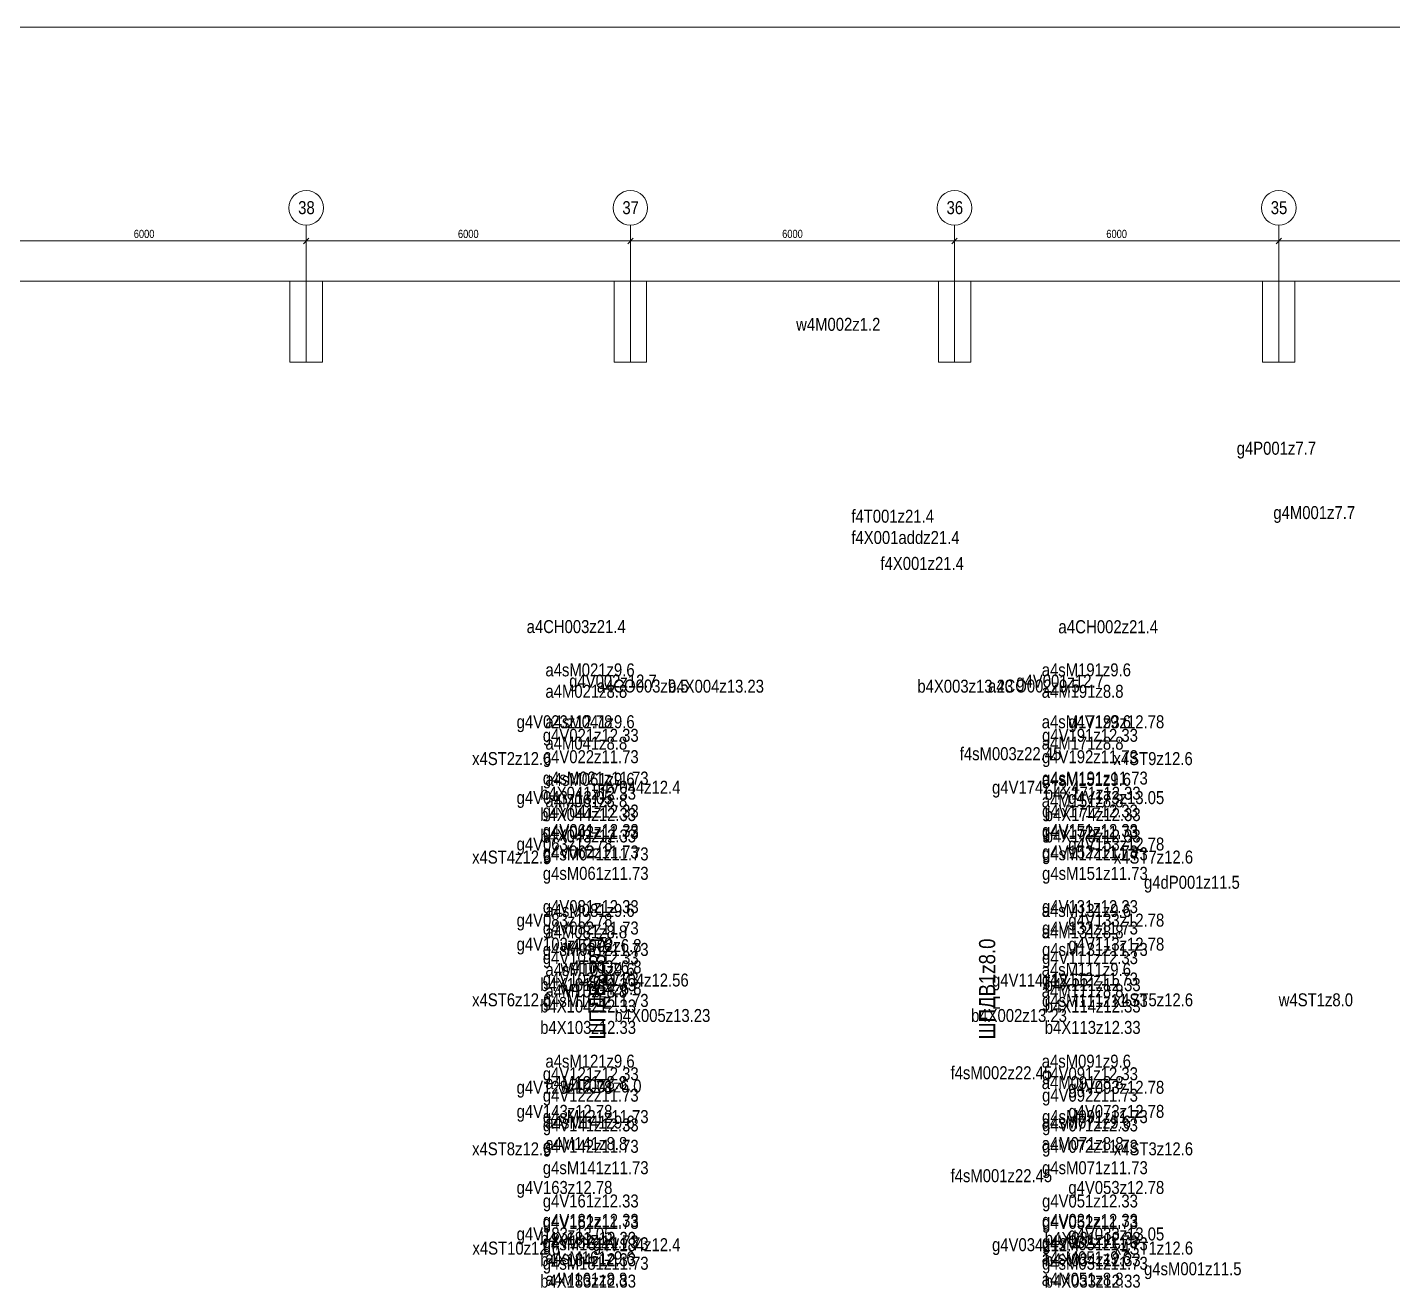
# Model space of a CAD drawing. Header units: millimetres. Extents: x 592 to 86706, y -44989 to -450.
# Drawn here: x 27120 to 52391, y -23796 to -450 of the extents above; entities that cross this region are included whole.
import ezdxf

# ---------------------------------------------------------------- set-up
doc = ezdxf.new("R2010")
doc.units = ezdxf.units.MM
doc.header["$MEASUREMENT"] = 0
doc.linetypes.add('осеваяX2', pattern=[4, 2.5, -0.5, 0.5, -0.5])
for name, color, linetype in [('plan_params_1_2_reg', 7, 'Continuous'), ('plan_params_air', 7, 'Continuous'), ('plan_params_burnSt', 7, 'Continuous'), ('plan_params_gas', 7, 'Continuous'), ('plan_params_ign', 7, 'Continuous'), ('plan_params_racks', 7, 'Continuous'), ('plan_params_saf', 7, 'Continuous'), ('plan_params_smoke', 7, 'Continuous'), ('plan_params_water', 7, 'Continuous'), ('plan_static#1', 7, 'Continuous')]:
    doc.layers.add(name, color=color, linetype=linetype)
doc.styles.add('СГЕНЕРИР_СТИЛЬ_1', font='')
doc.styles.get('СГЕНЕРИР_СТИЛЬ_1').set_extended_font_data('Arial Narrow')

msp = doc.modelspace()

# ---------------------------------------------------------------- linework, layer by layer
at = {"layer": 'plan_static#1', "color": 7, "linetype": 'осеваяX2', "lineweight": 15}
for p, q in [((32282, -6651), (32282, -4112)), ((38282, -6651), (38282, -4112)), ((44282, -6651), (44282, -4112)), ((50282, -6651), (50282, -4112))]:
    msp.add_line(p, q, dxfattribs=at)
at = {"layer": 'plan_static#1', "color": 7, "linetype": 'Continuous', "lineweight": 15, "ltscale": 100}
for p, q in [((32282, -4405), (26282, -4405)), ((32282, -4608), (32282, -4355)), ((38282, -4405), (32282, -4405)), ((38282, -4608), (38282, -4355)), ((44282, -4405), (38282, -4405)), ((44282, -4608), (44282, -4355)), ((50282, -4405), (44282, -4405)), ((50282, -4608), (50282, -4355)), ((56282, -4405), (50282, -4405)), ((1982, -5151), (84228, -5151))]:
    msp.add_line(p, q, dxfattribs=at)
for points in [[(592, -44989), (86706, -44989), (86706, -450), (592, -450)], [(31982, -6651), (32582, -6651), (32582, -5151), (31982, -5151)], [(37982, -6651), (38582, -6651), (38582, -5151), (37982, -5151)], [(43982, -6651), (44582, -6651), (44582, -5151), (43982, -5151)], [(49982, -6651), (50582, -6651), (50582, -5151), (49982, -5151)]]:
    msp.add_lwpolyline(points, close=True, dxfattribs=at)
for points in [[(32332, -4355), (32232, -4455)], [(38332, -4355), (38232, -4455)], [(44332, -4355), (44232, -4455)], [(50332, -4355), (50232, -4455)]]:
    msp.add_lwpolyline(points, dxfattribs=at)
for centre in [(32282, -3792), (38282, -3792), (44282, -3792), (50282, -3792)]:
    msp.add_circle(centre, 320, dxfattribs=at)

# ---------------------------------------------------------------- texts
at = {"layer": 'plan_params_1_2_reg', "color": 7, "linetype": 'Continuous', "lineweight": 15, "char_height": 240, "attachment_point": 1, "line_spacing_factor": 0.990084, "style": 'СГЕНЕРИР_СТИЛЬ_1'}
for s, insert in [('\\A1;{\\pql;\\fArial Narrow|b0|i0|c204|p34;g4V\\fArial Narrow|b0|i0|c204|p34;02\\fArial Narrow|b0|i0|c204|p34;1z12.33\\P\\pql;\\fArial Narrow|b0|i0|c204|p34;g4V\\fArial Narrow|b0|i0|c204|p34;02\\fArial Narrow|b0|i0|c204|p34;2z11.73\\P\\pql;\\fArial Narrow|b0|i0|c204|p34;g4sM\\fArial Narrow|b0|i0|c204|p34;02\\fArial Narrow|b0|i0|c204|p34;1z11.73}', (36662, -13434)), ('\\A1;{\\pql;\\fArial Narrow|b0|i0|c204|p34;g4V1\\fArial Narrow|b0|i0|c204|p34;9\\fArial Narrow|b0|i0|c204|p34;1z12.33\\P\\pql;\\fArial Narrow|b0|i0|c204|p34;g4V1\\fArial Narrow|b0|i0|c204|p34;9\\fArial Narrow|b0|i0|c204|p34;2z11.73\\P\\pql;\\fArial Narrow|b0|i0|c204|p34;g4sM1\\fArial Narrow|b0|i0|c204|p34;9\\fArial Narrow|b0|i0|c204|p34;1z11.73}', (45902, -13434)), ('\\A1;{\\pql;\\fArial Narrow|b0|i0|c204|p34;g4V\\fArial Narrow|b0|i0|c204|p34;0\\fArial Narrow|b0|i0|c204|p34;4\\fArial Narrow|b0|i0|c204|p34;1z12.33\\P\\pql;\\fArial Narrow|b0|i0|c204|p34;g4V0\\fArial Narrow|b0|i0|c204|p34;4\\fArial Narrow|b0|i0|c204|p34;2z11.73\\P\\pql;\\fArial Narrow|b0|i0|c204|p34;g4sM0\\fArial Narrow|b0|i0|c204|p34;4\\fArial Narrow|b0|i0|c204|p34;1z11.73}', (36662, -14837)), ('\\A1;{\\pql;\\fArial Narrow|b0|i0|c204|p34;g4V1\\fArial Narrow|b0|i0|c204|p34;7\\fArial Narrow|b0|i0|c204|p34;1z12.33\\P\\pql;\\fArial Narrow|b0|i0|c204|p34;g4V1\\fArial Narrow|b0|i0|c204|p34;7\\fArial Narrow|b0|i0|c204|p34;2z11.73\\P\\pql;\\fArial Narrow|b0|i0|c204|p34;g4sM1\\fArial Narrow|b0|i0|c204|p34;7\\fArial Narrow|b0|i0|c204|p34;1z11.73}', (45902, -14835)), ('\\A1;{\\pql;\\fArial Narrow|b0|i0|c204|p34;g4V\\fArial Narrow|b0|i0|c204|p34;0\\fArial Narrow|b0|i0|c204|p34;6\\fArial Narrow|b0|i0|c204|p34;1z12.33\\P\\pql;\\fArial Narrow|b0|i0|c204|p34;g4V0\\fArial Narrow|b0|i0|c204|p34;6\\fArial Narrow|b0|i0|c204|p34;2z11.73\\P\\pql;\\fArial Narrow|b0|i0|c204|p34;g4sM0\\fArial Narrow|b0|i0|c204|p34;6\\fArial Narrow|b0|i0|c204|p34;1z11.73}', (36662, -15197)), ('\\A1;{\\pql;\\fArial Narrow|b0|i0|c204|p34;g4V1\\fArial Narrow|b0|i0|c204|p34;5\\fArial Narrow|b0|i0|c204|p34;1z12.33\\P\\pql;\\fArial Narrow|b0|i0|c204|p34;g4V1\\fArial Narrow|b0|i0|c204|p34;5\\fArial Narrow|b0|i0|c204|p34;2z11.73\\P\\pql;\\fArial Narrow|b0|i0|c204|p34;g4sM1\\fArial Narrow|b0|i0|c204|p34;5\\fArial Narrow|b0|i0|c204|p34;1z11.73}', (45902, -15197)), ('\\A1;{\\pql;\\fArial Narrow|b0|i0|c204|p34;g4V\\fArial Narrow|b0|i0|c204|p34;08\\fArial Narrow|b0|i0|c204|p34;1z12.33\\P\\pql;\\fArial Narrow|b0|i0|c204|p34;g4V\\fArial Narrow|b0|i0|c204|p34;08\\fArial Narrow|b0|i0|c204|p34;2z11.73\\P\\pql;\\fArial Narrow|b0|i0|c204|p34;g4sM\\fArial Narrow|b0|i0|c204|p34;08\\fArial Narrow|b0|i0|c204|p34;1z11.73}', (36662, -16605)), ('\\A1;{\\pql;\\fArial Narrow|b0|i0|c204|p34;g4V\\fArial Narrow|b0|i0|c204|p34;13\\fArial Narrow|b0|i0|c204|p34;1z12.33\\P\\pql;\\fArial Narrow|b0|i0|c204|p34;g4V1\\fArial Narrow|b0|i0|c204|p34;3\\fArial Narrow|b0|i0|c204|p34;2z11.73\\P\\pql;\\fArial Narrow|b0|i0|c204|p34;g4sM1\\fArial Narrow|b0|i0|c204|p34;3\\fArial Narrow|b0|i0|c204|p34;1z11.73}', (45902, -16605)), ('\\A1;{\\pql;\\fArial Narrow|b0|i0|c204|p34;g4V\\fArial Narrow|b0|i0|c204|p34;1\\fArial Narrow|b0|i0|c204|p34;0\\fArial Narrow|b0|i0|c204|p34;1z12.33\\P\\pql;\\fArial Narrow|b0|i0|c204|p34;g4V1\\fArial Narrow|b0|i0|c204|p34;0\\fArial Narrow|b0|i0|c204|p34;2z11.73\\P\\pql;\\fArial Narrow|b0|i0|c204|p34;g4sM1\\fArial Narrow|b0|i0|c204|p34;0\\fArial Narrow|b0|i0|c204|p34;1z11.73}', (36662, -17549)), ('\\A1;{\\pql;\\fArial Narrow|b0|i0|c204|p34;g4V\\fArial Narrow|b0|i0|c204|p34;11\\fArial Narrow|b0|i0|c204|p34;1z12.33\\P\\pql;\\fArial Narrow|b0|i0|c204|p34;g4V\\fArial Narrow|b0|i0|c204|p34;11\\fArial Narrow|b0|i0|c204|p34;2z11.73\\P\\pql;\\fArial Narrow|b0|i0|c204|p34;g4sM\\fArial Narrow|b0|i0|c204|p34;11\\fArial Narrow|b0|i0|c204|p34;1z11.73}', (45902, -17549)), ('\\A1;{\\pql;\\fArial Narrow|b0|i0|c204|p34;g4V\\fArial Narrow|b0|i0|c204|p34;1\\fArial Narrow|b0|i0|c204|p34;2\\fArial Narrow|b0|i0|c204|p34;1z12.33\\P\\pql;\\fArial Narrow|b0|i0|c204|p34;g4V1\\fArial Narrow|b0|i0|c204|p34;2\\fArial Narrow|b0|i0|c204|p34;2z11.73\\P\\pql;\\fArial Narrow|b0|i0|c204|p34;g4sM1\\fArial Narrow|b0|i0|c204|p34;2\\fArial Narrow|b0|i0|c204|p34;1z11.73}', (36662, -19699)), ('\\A1;{\\pql;\\fArial Narrow|b0|i0|c204|p34;g4V0\\fArial Narrow|b0|i0|c204|p34;9\\fArial Narrow|b0|i0|c204|p34;1z12.33\\P\\pql;\\fArial Narrow|b0|i0|c204|p34;g4V0\\fArial Narrow|b0|i0|c204|p34;9\\fArial Narrow|b0|i0|c204|p34;2z11.73\\P\\pql;\\fArial Narrow|b0|i0|c204|p34;g4sM0\\fArial Narrow|b0|i0|c204|p34;9\\fArial Narrow|b0|i0|c204|p34;1z11.73}', (45902, -19699)), ('\\A1;{\\pql;\\fArial Narrow|b0|i0|c204|p34;g4V\\fArial Narrow|b0|i0|c204|p34;1\\fArial Narrow|b0|i0|c204|p34;4\\fArial Narrow|b0|i0|c204|p34;1z12.33\\P\\pql;\\fArial Narrow|b0|i0|c204|p34;g4V1\\fArial Narrow|b0|i0|c204|p34;4\\fArial Narrow|b0|i0|c204|p34;2z11.73\\P\\pql;\\fArial Narrow|b0|i0|c204|p34;g4sM1\\fArial Narrow|b0|i0|c204|p34;4\\fArial Narrow|b0|i0|c204|p34;1z11.73}', (36662, -20645)), ('\\A1;{\\pql;\\fArial Narrow|b0|i0|c204|p34;g4V0\\fArial Narrow|b0|i0|c204|p34;7\\fArial Narrow|b0|i0|c204|p34;1z12.33\\P\\pql;\\fArial Narrow|b0|i0|c204|p34;g4V0\\fArial Narrow|b0|i0|c204|p34;7\\fArial Narrow|b0|i0|c204|p34;2z11.73\\P\\pql;\\fArial Narrow|b0|i0|c204|p34;g4sM0\\fArial Narrow|b0|i0|c204|p34;7\\fArial Narrow|b0|i0|c204|p34;1z11.73}', (45902, -20645)), ('\\A1;{\\pql;\\fArial Narrow|b0|i0|c204|p34;g4V\\fArial Narrow|b0|i0|c204|p34;1\\fArial Narrow|b0|i0|c204|p34;6\\fArial Narrow|b0|i0|c204|p34;1z12.33\\P\\pql;\\fArial Narrow|b0|i0|c204|p34;g4V1\\fArial Narrow|b0|i0|c204|p34;6\\fArial Narrow|b0|i0|c204|p34;2z11.73\\P\\pql;\\fArial Narrow|b0|i0|c204|p34;g4sM1\\fArial Narrow|b0|i0|c204|p34;6\\fArial Narrow|b0|i0|c204|p34;1z11.73}', (36662, -22053)), ('\\A1;{\\pql;\\fArial Narrow|b0|i0|c204|p34;g4V0\\fArial Narrow|b0|i0|c204|p34;5\\fArial Narrow|b0|i0|c204|p34;1z12.33\\P\\pql;\\fArial Narrow|b0|i0|c204|p34;g4V0\\fArial Narrow|b0|i0|c204|p34;5\\fArial Narrow|b0|i0|c204|p34;2z11.73\\P\\pql;\\fArial Narrow|b0|i0|c204|p34;g4sM0\\fArial Narrow|b0|i0|c204|p34;5\\fArial Narrow|b0|i0|c204|p34;1z11.73}', (45902, -22053)), ('\\A1;{\\pql;\\fArial Narrow|b0|i0|c204|p34;g4V\\fArial Narrow|b0|i0|c204|p34;18\\fArial Narrow|b0|i0|c204|p34;1z12.33\\P\\pql;\\fArial Narrow|b0|i0|c204|p34;g4V\\fArial Narrow|b0|i0|c204|p34;18\\fArial Narrow|b0|i0|c204|p34;2z11.73\\P\\pql;\\fArial Narrow|b0|i0|c204|p34;g4sM\\fArial Narrow|b0|i0|c204|p34;18\\fArial Narrow|b0|i0|c204|p34;1z11.73}', (36662, -22413)), ('\\A1;{\\pql;\\fArial Narrow|b0|i0|c204|p34;g4V0\\fArial Narrow|b0|i0|c204|p34;3\\fArial Narrow|b0|i0|c204|p34;1z12.33\\P\\pql;\\fArial Narrow|b0|i0|c204|p34;g4V0\\fArial Narrow|b0|i0|c204|p34;3\\fArial Narrow|b0|i0|c204|p34;2z11.73\\P\\pql;\\fArial Narrow|b0|i0|c204|p34;g4sM0\\fArial Narrow|b0|i0|c204|p34;3\\fArial Narrow|b0|i0|c204|p34;1z11.73}', (45902, -22413))]:
    msp.add_mtext(s, dxfattribs=dict(at, insert=insert))
at = {"layer": 'plan_params_air', "color": 7, "linetype": 'Continuous', "lineweight": 15, "char_height": 240, "attachment_point": 1, "style": 'СГЕНЕРИР_СТИЛЬ_1'}
for s, insert, line_spacing_factor in [('\\A1;{\\pql;\\fArial Narrow|b0|i0|c204|p34;a4sM\\fArial Narrow|b0|i0|c204|p34;02\\fArial Narrow|b0|i0|c204|p34;1z9.6\\P\\pql;\\fArial Narrow|b0|i0|c204|p34;a4M\\fArial Narrow|b0|i0|c204|p34;02\\fArial Narrow|b0|i0|c204|p34;1z8.8}', (36710, -12223), 0.992388), ('\\A1;{\\pql;\\fArial Narrow|b0|i0|c204|p34;a4sM1\\fArial Narrow|b0|i0|c204|p34;9\\fArial Narrow|b0|i0|c204|p34;1z9.6\\P\\pql;\\fArial Narrow|b0|i0|c204|p34;a4M1\\fArial Narrow|b0|i0|c204|p34;9\\fArial Narrow|b0|i0|c204|p34;1z8.8}', (45896, -12223), 0.992388), ('\\A1;{\\pql;\\fArial Narrow|b0|i0|c204|p34;a4sM\\fArial Narrow|b0|i0|c204|p34;04\\fArial Narrow|b0|i0|c204|p34;1z9.6\\P\\pql;\\fArial Narrow|b0|i0|c204|p34;a4M\\fArial Narrow|b0|i0|c204|p34;04\\fArial Narrow|b0|i0|c204|p34;1z8.8}', (36710, -13183), 0.992388), ('\\A1;{\\pql;\\fArial Narrow|b0|i0|c204|p34;a4sM1\\fArial Narrow|b0|i0|c204|p34;7\\fArial Narrow|b0|i0|c204|p34;1z9.6\\P\\pql;\\fArial Narrow|b0|i0|c204|p34;a4M1\\fArial Narrow|b0|i0|c204|p34;7\\fArial Narrow|b0|i0|c204|p34;1z8.8}', (45896, -13183), 0.992388), ('\\A1;{\\pql;\\fArial Narrow|b0|i0|c204|p34;a4sM\\fArial Narrow|b0|i0|c204|p34;06\\fArial Narrow|b0|i0|c204|p34;1z9.6\\P\\pql;\\fArial Narrow|b0|i0|c204|p34;a4M\\fArial Narrow|b0|i0|c204|p34;06\\fArial Narrow|b0|i0|c204|p34;1z8.8}', (36710, -14250), 0.992388), ('\\A1;{\\pql;\\fArial Narrow|b0|i0|c204|p34;a4sM1\\fArial Narrow|b0|i0|c204|p34;5\\fArial Narrow|b0|i0|c204|p34;1z9.6\\P\\pql;\\fArial Narrow|b0|i0|c204|p34;a4M1\\fArial Narrow|b0|i0|c204|p34;5\\fArial Narrow|b0|i0|c204|p34;1z8.8}', (45896, -14250), 0.992388), ('\\A1;{\\pql;\\fArial Narrow|b0|i0|c204|p34;a4sM\\fArial Narrow|b0|i0|c204|p34;08\\fArial Narrow|b0|i0|c204|p34;1z9.6\\P\\pql;\\fArial Narrow|b0|i0|c204|p34;a4M\\fArial Narrow|b0|i0|c204|p34;08\\fArial Narrow|b0|i0|c204|p34;1z8.8}', (36710, -16675), 0.992388), ('\\A1;{\\pql;\\fArial Narrow|b0|i0|c204|p34;a4sM1\\fArial Narrow|b0|i0|c204|p34;3\\fArial Narrow|b0|i0|c204|p34;1z9.6\\P\\pql;\\fArial Narrow|b0|i0|c204|p34;a4M1\\fArial Narrow|b0|i0|c204|p34;3\\fArial Narrow|b0|i0|c204|p34;1z8.8}', (45896, -16675), 0.992811), ('\\A1;{\\pql;\\fArial Narrow|b0|i0|c204|p34;a4sM1\\fArial Narrow|b0|i0|c204|p34;0\\fArial Narrow|b0|i0|c204|p34;1z9.6\\P\\pql;\\fArial Narrow|b0|i0|c204|p34;a4M1\\fArial Narrow|b0|i0|c204|p34;0\\fArial Narrow|b0|i0|c204|p34;1z8.8}', (36710, -17769), 0.992388), ('\\A1;{\\pql;\\fArial Narrow|b0|i0|c204|p34;a4sM\\fArial Narrow|b0|i0|c204|p34;11\\fArial Narrow|b0|i0|c204|p34;1z9.6\\P\\pql;\\fArial Narrow|b0|i0|c204|p34;a4M\\fArial Narrow|b0|i0|c204|p34;11\\fArial Narrow|b0|i0|c204|p34;1z8.8}', (45896, -17769), 0.992388), ('\\A1;{\\pql;\\fArial Narrow|b0|i0|c204|p34;a4sM1\\fArial Narrow|b0|i0|c204|p34;2\\fArial Narrow|b0|i0|c204|p34;1z9.6\\P\\pql;\\fArial Narrow|b0|i0|c204|p34;a4M1\\fArial Narrow|b0|i0|c204|p34;2\\fArial Narrow|b0|i0|c204|p34;1z8.8}', (36710, -19465), 0.992388), ('\\A1;{\\pql;\\fArial Narrow|b0|i0|c204|p34;a4sM0\\fArial Narrow|b0|i0|c204|p34;9\\fArial Narrow|b0|i0|c204|p34;1z9.6\\P\\pql;\\fArial Narrow|b0|i0|c204|p34;a4M0\\fArial Narrow|b0|i0|c204|p34;9\\fArial Narrow|b0|i0|c204|p34;1z8.8}', (45896, -19465), 0.992388), ('\\A1;{\\pql;\\fArial Narrow|b0|i0|c204|p34;a4sM\\fArial Narrow|b0|i0|c204|p34;14\\fArial Narrow|b0|i0|c204|p34;1z9.6\\P\\pql;\\fArial Narrow|b0|i0|c204|p34;a4M\\fArial Narrow|b0|i0|c204|p34;14\\fArial Narrow|b0|i0|c204|p34;1z8.8}', (36710, -20593), 0.992388), ('\\A1;{\\pql;\\fArial Narrow|b0|i0|c204|p34;a4sM0\\fArial Narrow|b0|i0|c204|p34;7\\fArial Narrow|b0|i0|c204|p34;1z9.6\\P\\pql;\\fArial Narrow|b0|i0|c204|p34;a4M0\\fArial Narrow|b0|i0|c204|p34;7\\fArial Narrow|b0|i0|c204|p34;1z8.8}', (45896, -20593), 0.992388), ('\\A1;{\\pql;\\fArial Narrow|b0|i0|c204|p34;a4sM\\fArial Narrow|b0|i0|c204|p34;16\\fArial Narrow|b0|i0|c204|p34;1z9.6\\P\\pql;\\fArial Narrow|b0|i0|c204|p34;a4M\\fArial Narrow|b0|i0|c204|p34;16\\fArial Narrow|b0|i0|c204|p34;1z8.8}', (36710, -23104), 0.992388), ('\\A1;{\\pql;\\fArial Narrow|b0|i0|c204|p34;a4sM0\\fArial Narrow|b0|i0|c204|p34;5\\fArial Narrow|b0|i0|c204|p34;1z9.6\\P\\pql;\\fArial Narrow|b0|i0|c204|p34;a4M0\\fArial Narrow|b0|i0|c204|p34;5\\fArial Narrow|b0|i0|c204|p34;1z8.8}', (45896, -23104), 0.992388)]:
    msp.add_mtext(s, dxfattribs=dict(at, insert=insert, line_spacing_factor=line_spacing_factor))
at = {"layer": 'plan_params_burnSt', "color": 7, "linetype": 'Continuous', "lineweight": 15, "char_height": 240, "style": 'СГЕНЕРИР_СТИЛЬ_1'}
for s, insert, attachment_point in [('\\A1;{\\pql;\\fArial Narrow|b0|i0|c204|p34;x4ST2z12.6}', (35353, -13865), 1), ('\\A1;{\\pql;\\fArial Narrow|b0|i0|c204|p34;x4ST9z12.\\fArial Narrow|b0|i0|c204|p34;6}', (47223, -13865), 1), ('\\A1;{\\pql;\\fArial Narrow|b0|i0|c204|p34;x4ST4z12.6}', (35353, -15688), 1), ('\\A1;{\\pqc;\\fArial Narrow|b0|i0|c204|p34;x4ST7z12.6}', (47963, -15688), 2), ('\\A1;{\\pql;\\fArial Narrow|b0|i0|c204|p34;x4ST6z12.6}', (35353, -18330), 1), ('\\A1;{\\pqc;\\fArial Narrow|b0|i0|c204|p34;x4ST5z12.6}', (47963, -18330), 2), ('\\A1;{\\pql;\\fArial Narrow|b0|i0|c204|p34;x4ST8z12.6}', (35353, -21088), 1), ('\\A1;{\\pqc;\\fArial Narrow|b0|i0|c204|p34;x4ST3z12.6}', (47963, -21088), 2), ('\\A1;{\\pqc;\\fArial Narrow|b0|i0|c204|p34;x4ST10z12.6}', (36169, -22925), 2), ('\\A1;{\\pqc;\\fArial Narrow|b0|i0|c204|p34;x4ST1z12.6}', (47963, -22925), 2)]:
    msp.add_mtext(s, dxfattribs=dict(at, insert=insert, attachment_point=attachment_point))
at = {"layer": 'plan_params_gas', "color": 7, "linetype": 'Continuous', "lineweight": 15, "char_height": 240, "attachment_point": 2, "style": 'СГЕНЕРИР_СТИЛЬ_1'}
for s, insert in [('\\A1;{\\pqc;\\fArial Narrow|b0|i0|c204|p34;g4P001z\\fArial Narrow|b0|i0|c204|p34;7.7}', (50238, -8121)), ('\\A1;{\\pqc;\\fArial Narrow|b0|i0|c204|p34;g4\\fArial Narrow|b0|i0|c204|p34;M\\fArial Narrow|b0|i0|c204|p34;001z7.7}', (50939, -9312)), ('\\A1;{\\pqc;\\fArial Narrow|b0|i0|c204|p34;g4V00\\fArial Narrow|b0|i0|c204|p34;2\\fArial Narrow|b0|i0|c204|p34;z12.7}', (37960, -12430)), ('\\A1;{\\pqc;\\fArial Narrow|b0|i0|c204|p34;b4X00\\fArial Narrow|b0|i0|c204|p34;4\\fArial Narrow|b0|i0|c204|p34;z13.23}', (39868, -12525)), ('\\A1;{\\pqc;\\fArial Narrow|b0|i0|c204|p34;b4X00\\fArial Narrow|b0|i0|c204|p34;3\\fArial Narrow|b0|i0|c204|p34;z13.23}', (44481, -12525)), ('\\A1;{\\pqc;\\fArial Narrow|b0|i0|c204|p34;g4V001z\\fArial Narrow|b0|i0|c204|p34;12\\fArial Narrow|b0|i0|c204|p34;.\\fArial Narrow|b0|i0|c204|p34;7}', (46235, -12430)), ('\\A1;{\\pqc;\\fArial Narrow|b0|i0|c204|p34;g4dP001z\\fArial Narrow|b0|i0|c204|p34;11.5}', (48675, -16154)), ('\\A1;{\\pqc;\\fArial Narrow|b0|i0|c204|p34;b4X00\\fArial Narrow|b0|i0|c204|p34;5\\fArial Narrow|b0|i0|c204|p34;z13.23}', (38875, -18620)), ('\\A1;{\\pqc;\\fArial Narrow|b0|i0|c204|p34;b4X00\\fArial Narrow|b0|i0|c204|p34;2\\fArial Narrow|b0|i0|c204|p34;z13.23}', (45475, -18620)), ('\\A1;{\\pqc;\\fArial Narrow|b0|i0|c204|p34;g4sM001z11.5}', (48691, -23308))]:
    msp.add_mtext(s, dxfattribs=dict(at, insert=insert))
at = {"layer": 'plan_params_ign', "color": 7, "linetype": 'Continuous', "lineweight": 15, "char_height": 240, "attachment_point": 1, "style": 'СГЕНЕРИР_СТИЛЬ_1'}
for s, insert in [('\\A1;{\\pql;\\fArial Narrow|b0|i0|c204|p34;g4V\\fArial Narrow|b0|i0|c204|p34;04\\fArial Narrow|b0|i0|c204|p34;4z12.4}', (37588, -14396)), ('\\A1;{\\pql;\\fArial Narrow|b0|i0|c204|p34;g4V\\fArial Narrow|b0|i0|c204|p34;17\\fArial Narrow|b0|i0|c204|p34;4z12.4}', (44976, -14396)), ('\\A1;{\\pql;\\fArial Narrow|b0|i0|c204|p34;g4V\\fArial Narrow|b0|i0|c204|p34;10\\fArial Narrow|b0|i0|c204|p34;4z12.56}', (37588, -17964)), ('\\A1;{\\pql;\\fArial Narrow|b0|i0|c204|p34;g4V1\\fArial Narrow|b0|i0|c204|p34;1\\fArial Narrow|b0|i0|c204|p34;4z12.\\fArial Narrow|b0|i0|c204|p34;56}', (44976, -17964)), ('\\A1;{\\pql;\\fArial Narrow|b0|i0|c204|p34;g4V\\fArial Narrow|b0|i0|c204|p34;18\\fArial Narrow|b0|i0|c204|p34;4z12.4}', (37588, -22862)), ('\\A1;{\\pql;\\fArial Narrow|b0|i0|c204|p34;g4V034z12.4}', (44976, -22862))]:
    msp.add_mtext(s, dxfattribs=dict(at, insert=insert))
at = {"layer": 'plan_params_ign', "color": 7, "linetype": 'Continuous', "lineweight": 15, "char_height": 240, "attachment_point": 1, "line_spacing_factor": 0.989327, "style": 'СГЕНЕРИР_СТИЛЬ_1'}
for s, insert in [('\\A1;{\\pql;\\fArial Narrow|b0|i0|c204|p34;b4X041z12.33\\P\\pql;\\fArial Narrow|b0|i0|c204|p34;b4X044\\fArial Narrow|b0|i0|c204|p34;z\\fArial Narrow|b0|i0|c204|p34;12.33\\P\\pql;\\fArial Narrow|b0|i0|c204|p34;b4X043z12.33}', (36613, -14505)), ('\\A1;{\\pql;\\fArial Narrow|b0|i0|c204|p34;b4X171z12.33\\P\\pql;\\fArial Narrow|b0|i0|c204|p34;b4X17\\fArial Narrow|b0|i0|c204|p34;4\\fArial Narrow|b0|i0|c204|p34;z12.33\\P\\pql;\\fArial Narrow|b0|i0|c204|p34;b4X173z12.33}', (45952, -14506)), ('\\A1;{\\pql;\\fArial Narrow|b0|i0|c204|p34;b4X101z12.33\\P\\pql;\\fArial Narrow|b0|i0|c204|p34;b4X10\\fArial Narrow|b0|i0|c204|p34;4\\fArial Narrow|b0|i0|c204|p34;z12.33\\P\\pql;\\fArial Narrow|b0|i0|c204|p34;b4X103z12.33}', (36613, -18049)), ('\\A1;{\\pql;\\fArial Narrow|b0|i0|c204|p34;b4X111z12.33\\P\\pql;\\fArial Narrow|b0|i0|c204|p34;b4X114z12.33\\P\\pql;\\fArial Narrow|b0|i0|c204|p34;b4X113z12.33}', (45952, -18049)), ('\\A1;{\\pql;\\fArial Narrow|b0|i0|c204|p34;b4X181z12.33\\P\\pql;\\fArial Narrow|b0|i0|c204|p34;b4X18\\fArial Narrow|b0|i0|c204|p34;4\\fArial Narrow|b0|i0|c204|p34;z12.33\\P\\pql;\\fArial Narrow|b0|i0|c204|p34;b4X183z12.33}', (36613, -22745)), ('\\A1;{\\pql;\\fArial Narrow|b0|i0|c204|p34;b4X031z12.33\\P\\pql;\\fArial Narrow|b0|i0|c204|p34;b4X03\\fArial Narrow|b0|i0|c204|p34;4\\fArial Narrow|b0|i0|c204|p34;z12.33\\P\\pql;\\fArial Narrow|b0|i0|c204|p34;b4X033z12.33}', (45952, -22745))]:
    msp.add_mtext(s, dxfattribs=dict(at, insert=insert))
at = {"layer": 'plan_params_racks', "color": 7, "linetype": 'Continuous', "lineweight": 15, "char_height": 300, "attachment_point": 1, "rotation": 90, "style": 'СГЕНЕРИР_СТИЛЬ_1'}
for s, insert in [('\\A1;{\\pql;\\fArial Narrow|b0|i0|c204|p34;ШПДВ\\fArial Narrow|b0|i0|c204|p34;2\\fArial Narrow|b0|i0|c204|p34;z8.0}', (37521, -19182)), ('\\A1;{\\pql;\\fArial Narrow|b0|i0|c204|p34;ШПДВ1\\fArial Narrow|b0|i0|c204|p34;z8.0}', (44735, -19182))]:
    msp.add_mtext(s, dxfattribs=dict(at, insert=insert))
at = {"layer": 'plan_params_saf', "color": 7, "linetype": 'Continuous', "lineweight": 15, "char_height": 240, "attachment_point": 1, "style": 'СГЕНЕРИР_СТИЛЬ_1'}
for s, insert in [('\\A1;{\\pql;\\fArial Narrow|b0|i0|c204|p34;g4V\\fArial Narrow|b0|i0|c204|p34;02\\fArial Narrow|b0|i0|c204|p34;3z12.78}', (36176, -13184)), ('\\A1;{\\pql;\\fArial Narrow|b0|i0|c204|p34;g4V1\\fArial Narrow|b0|i0|c204|p34;9\\fArial Narrow|b0|i0|c204|p34;3z12.78}', (46389, -13184)), ('\\A1;{\\pql;\\fArial Narrow|b0|i0|c204|p34;g4V\\fArial Narrow|b0|i0|c204|p34;04\\fArial Narrow|b0|i0|c204|p34;3z13.05}', (36176, -14587)), ('\\A1;{\\pql;\\fArial Narrow|b0|i0|c204|p34;g4V173z1\\fArial Narrow|b0|i0|c204|p34;3\\fArial Narrow|b0|i0|c204|p34;.\\fArial Narrow|b0|i0|c204|p34;05}', (46389, -14587)), ('\\A1;{\\pql;\\fArial Narrow|b0|i0|c204|p34;g4V\\fArial Narrow|b0|i0|c204|p34;06\\fArial Narrow|b0|i0|c204|p34;3z12.78}', (36176, -15447)), ('\\A1;{\\pql;\\fArial Narrow|b0|i0|c204|p34;g4V1\\fArial Narrow|b0|i0|c204|p34;5\\fArial Narrow|b0|i0|c204|p34;3z12.78}', (46389, -15447)), ('\\A1;{\\pql;\\fArial Narrow|b0|i0|c204|p34;g4V\\fArial Narrow|b0|i0|c204|p34;08\\fArial Narrow|b0|i0|c204|p34;3z12.78}', (36176, -16855)), ('\\A1;{\\pql;\\fArial Narrow|b0|i0|c204|p34;g4V\\fArial Narrow|b0|i0|c204|p34;13\\fArial Narrow|b0|i0|c204|p34;3z12.78}', (46389, -16855)), ('\\A1;{\\pql;\\fArial Narrow|b0|i0|c204|p34;g4V\\fArial Narrow|b0|i0|c204|p34;10\\fArial Narrow|b0|i0|c204|p34;3z12.78}', (36176, -17299)), ('\\A1;{\\pql;\\fArial Narrow|b0|i0|c204|p34;g4V\\fArial Narrow|b0|i0|c204|p34;11\\fArial Narrow|b0|i0|c204|p34;3z12.78}', (46389, -17299)), ('\\A1;{\\pql;\\fArial Narrow|b0|i0|c204|p34;g4V1\\fArial Narrow|b0|i0|c204|p34;2\\fArial Narrow|b0|i0|c204|p34;3z12.78}', (36176, -19949)), ('\\A1;{\\pql;\\fArial Narrow|b0|i0|c204|p34;g4V0\\fArial Narrow|b0|i0|c204|p34;9\\fArial Narrow|b0|i0|c204|p34;3z12.78}', (46389, -19949)), ('\\A1;{\\pql;\\fArial Narrow|b0|i0|c204|p34;g4V1\\fArial Narrow|b0|i0|c204|p34;4\\fArial Narrow|b0|i0|c204|p34;3z12.78}', (36176, -20395)), ('\\A1;{\\pql;\\fArial Narrow|b0|i0|c204|p34;g4V0\\fArial Narrow|b0|i0|c204|p34;7\\fArial Narrow|b0|i0|c204|p34;3z12.78}', (46389, -20395)), ('\\A1;{\\pql;\\fArial Narrow|b0|i0|c204|p34;g4V1\\fArial Narrow|b0|i0|c204|p34;6\\fArial Narrow|b0|i0|c204|p34;3z12.78}', (36176, -21803)), ('\\A1;{\\pql;\\fArial Narrow|b0|i0|c204|p34;g4V0\\fArial Narrow|b0|i0|c204|p34;5\\fArial Narrow|b0|i0|c204|p34;3z12.78}', (46389, -21803)), ('\\A1;{\\pql;\\fArial Narrow|b0|i0|c204|p34;g4V1\\fArial Narrow|b0|i0|c204|p34;8\\fArial Narrow|b0|i0|c204|p34;3z13.05}', (36176, -22663)), ('\\A1;{\\pql;\\fArial Narrow|b0|i0|c204|p34;g4V033z1\\fArial Narrow|b0|i0|c204|p34;3\\fArial Narrow|b0|i0|c204|p34;.\\fArial Narrow|b0|i0|c204|p34;05}', (46389, -22663))]:
    msp.add_mtext(s, dxfattribs=dict(at, insert=insert))
at = {"layer": 'plan_params_smoke', "color": 7, "linetype": 'Continuous', "lineweight": 15, "insert": (42372, -9379), "char_height": 240, "attachment_point": 1, "line_spacing_factor": 0.984487, "style": 'СГЕНЕРИР_СТИЛЬ_1'}
msp.add_mtext('\\A1;{\\pql;\\fArial Narrow|b0|i0|c204|p34;f4T001z21.4\\P\\pql;\\fArial Narrow|b0|i0|c204|p34;f4X001\\fArial Narrow|b0|i0|c204|p34;addz21.4}', dxfattribs=at)
at = {"layer": 'plan_params_smoke', "color": 7, "linetype": 'Continuous', "lineweight": 15, "style": 'СГЕНЕРИР_СТИЛЬ_1'}
for s, insert, char_height, attachment_point in [('\\A1;{\\pql;\\fArial Narrow|b0|i0|c204|p34;f4X001z21.4}', (42911, -10253), 240, 1), ('\\A1;{\\pql;\\fArial Narrow|b0|i0|c204|p34;a4CH\\fArial Narrow|b0|i0|c204|p34;003z21.4}', (36362, -11422), 240, 1), ('\\A1;{\\pql;\\fArial Narrow|b0|i0|c204|p34;a4CH\\fArial Narrow|b0|i0|c204|p34;\\H0.983607x;002z21.4}', (46202, -11423), 244, 1), ('\\A1;{\\pql;\\fArial Narrow|b0|i0|c204|p34;a4CO003z9.5}', (37662, -12522), 240, 1), ('\\A1;{\\pql;\\fArial Narrow|b0|i0|c204|p34;a4CO002z9.5}', (44902, -12522), 240, 1), ('\\A1;{\\pqc;\\fArial Narrow|b0|i0|c204|p34;f4sM00\\fArial Narrow|b0|i0|c204|p34;3\\fArial Narrow|b0|i0|c204|p34;z22.45}', (45318, -13775), 240, 2), ('\\A1;{\\pqc;\\fArial Narrow|b0|i0|c204|p34;f4sM00\\fArial Narrow|b0|i0|c204|p34;2\\fArial Narrow|b0|i0|c204|p34;z22.45}', (45148, -19680), 240, 2), ('\\A1;{\\pqc;\\fArial Narrow|b0|i0|c204|p34;f4sM00\\fArial Narrow|b0|i0|c204|p34;1\\fArial Narrow|b0|i0|c204|p34;z22.45}', (45148, -21585), 240, 2)]:
    msp.add_mtext(s, dxfattribs=dict(at, insert=insert, char_height=char_height, attachment_point=attachment_point))
at = {"layer": 'plan_params_water', "color": 7, "linetype": 'Continuous', "lineweight": 15, "char_height": 240, "attachment_point": 1, "style": 'СГЕНЕРИР_СТИЛЬ_1'}
for s, insert in [('\\A1;{\\pql;\\fArial Narrow|b0|i0|c204|p34;w4M002z\\fArial Narrow|b0|i0|c204|p34;1\\fArial Narrow|b0|i0|c204|p34;.\\fArial Narrow|b0|i0|c204|p34;2}', (41350, -5828)), ('\\A1;{\\pql;\\fArial Narrow|b0|i0|c204|p34;w4ST1z8.0}', (50282, -18330)), ('\\A1;{\\pql;\\fArial Narrow|b0|i0|c204|p34;w4T001z6.0}', (36990, -19925))]:
    msp.add_mtext(s, dxfattribs=dict(at, insert=insert))
at = {"layer": 'plan_params_water', "color": 7, "linetype": 'Continuous', "lineweight": 15, "insert": (36990, -17325), "char_height": 240, "attachment_point": 1, "line_spacing_factor": 0.989117, "style": 'СГЕНЕРИР_СТИЛЬ_1'}
msp.add_mtext('\\A1;{\\pql;\\fArial Narrow|b0|i0|c204|p34;w4T002z6.8\\P\\pql;\\fArial Narrow|b0|i0|c204|p34;w4T003z6.8\\P\\pql;\\fArial Narrow|b0|i0|c204|p34;w4T004z6.8}', dxfattribs=at)
at = {"layer": 'plan_static#1', "color": 7, "linetype": 'Continuous', "lineweight": 15, "attachment_point": 5, "style": 'СГЕНЕРИР_СТИЛЬ_1'}
for s, insert, char_height in [('\\A1;{\\pqc;\\fArial Narrow|b0|i0|c204|p34;3\\fArial Narrow|b0|i0|c204|p34;8}', (32287, -3790), 240), ('\\A1;{\\pqc;\\fArial Narrow|b0|i0|c204|p34;3\\fArial Narrow|b0|i0|c204|p34;7}', (38287, -3790), 240), ('\\A1;{\\pqc;\\fArial Narrow|b0|i0|c204|p34;3\\fArial Narrow|b0|i0|c204|p34;6}', (44287, -3790), 240), ('\\A1;{\\pqc;\\fArial Narrow|b0|i0|c204|p34;3\\fArial Narrow|b0|i0|c204|p34;5}', (50287, -3790), 240), ('\\A1;{\\pqc;\\fArial Narrow|b0|i0|c204|p34;6000}', (29282, -4275), 150), ('\\A1;{\\pqc;\\fArial Narrow|b0|i0|c204|p34;6000}', (35282, -4275), 150), ('\\A1;{\\pqc;\\fArial Narrow|b0|i0|c204|p34;6000}', (41282, -4275), 150), ('\\A1;{\\pqc;\\fArial Narrow|b0|i0|c204|p34;6000}', (47282, -4275), 150)]:
    msp.add_mtext(s, dxfattribs=dict(at, insert=insert, char_height=char_height))

doc.saveas('drawing.dxf')
